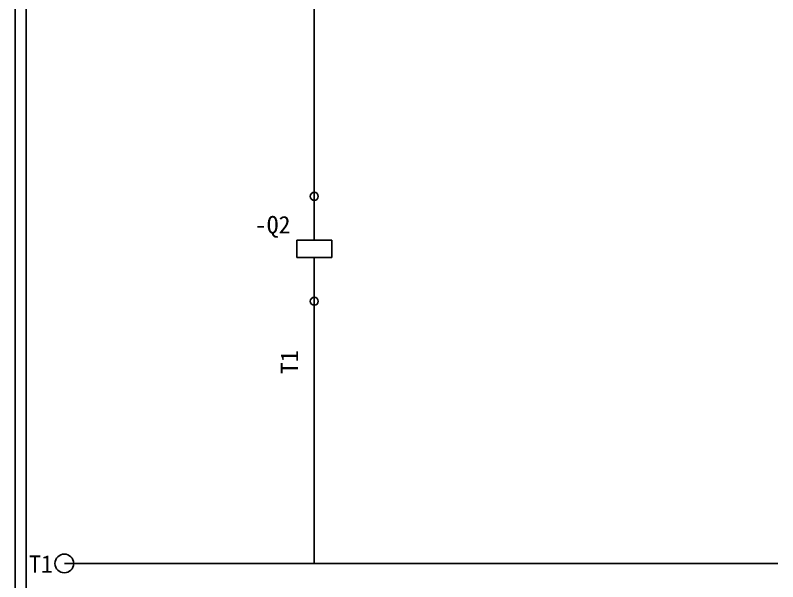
# Model space of a CAD drawing. Extents: x 10 to 297, y 3 to 207.
# Drawn here: x 10 to 97.2, y 40.2 to 105 of the extents above; entities that cross this region are included whole.
import ezdxf

# ---------------------------------------------------------------- set-up
doc = ezdxf.new("R2010")
doc.units = 0
doc.layers.get('0').update_dxf_attribs({"linetype": 'CONTINUOUS'})
for name, color, linetype in [('7', 7, 'CONTINUOUS'), ('圖框層', 7, 'CONTINUOUS'), ('標尺寸層', 3, 'CONTINUOUS')]:
    doc.layers.add(name, color=color, linetype=linetype)
doc.styles.add('STSL', font='kaiu.ttf')

msp = doc.modelspace()

# ---------------------------------------------------------------- linework, layer by layer
msp.add_circle((15.614, 42.265), 1.071)
at = {"layer": '7'}
for centre in [(44.195, 84.265), (44.195, 72.265)]:
    msp.add_circle(centre, 0.464, dxfattribs=at)
at = {"layer": '圖框層', "color": 7}
for p, q in [((10, 3), (10, 206.969)), ((11.25, 4.25), (11.25, 205.719))]:
    msp.add_line(p, q, dxfattribs=at)
at = {"layer": '標尺寸層', "color": 7}
for p, q in [((44.195, 114.265), (44.195, 84.265)), ((44.195, 84.265), (44.195, 79.265)), ((44.195, 79.265), (42.195, 79.265)), ((42.195, 79.265), (42.195, 77.265)), ((44.195, 79.265), (46.195, 79.265)), ((46.195, 79.265), (46.195, 77.265)), ((42.195, 77.265), (44.195, 77.265)), ((44.195, 77.265), (46.195, 77.265)), ((44.195, 77.265), (44.195, 72.265)), ((44.195, 72.265), (44.195, 42.265)), ((97.203, 42.265), (15.614, 42.265))]:
    msp.add_line(p, q, dxfattribs=at)

# ---------------------------------------------------------------- texts
at = {"layer": '圖框層', "color": 4, "style": 'STSL'}
for s, p in [('-Q2', (37.397, 80.022)), ('T1', (11.579, 41.204))]:
    msp.add_text(s, height=2, dxfattribs=at).set_placement(p)
msp.add_text('T1', height=2, rotation=90, dxfattribs=at).set_placement((42.353, 63.935))

doc.saveas('drawing.dxf')
